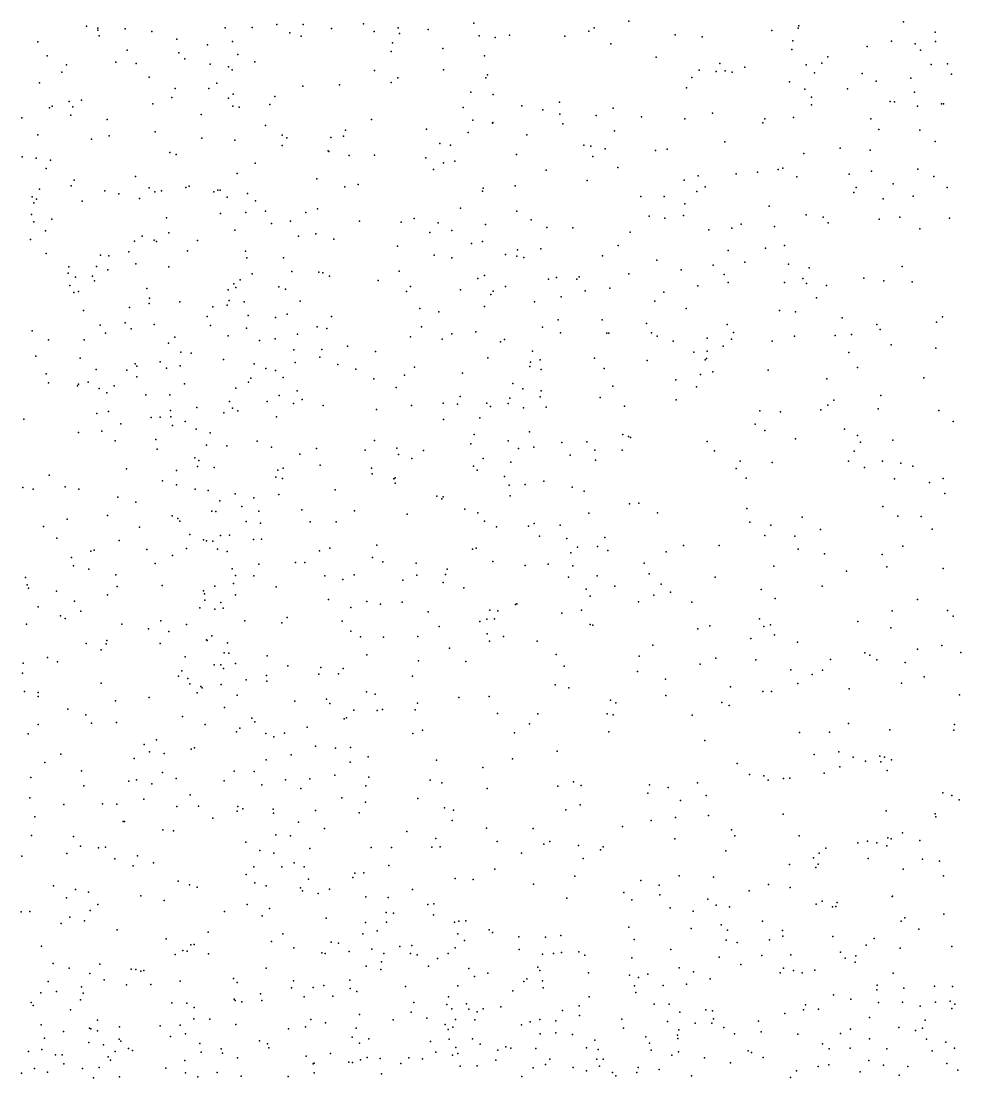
# Model space of a CAD drawing. Header units: metres. Extents: x -25 to 25, y -27.8 to 27.8.
# Drawn here: x 6.004 to 7.548, y 0.014 to 1.75 of the extents above; entities that cross this region are included whole.
import ezdxf

# ---------------------------------------------------------------- set-up
doc = ezdxf.new("R2010")
doc.units = ezdxf.units.M

msp = doc.modelspace()

# ---------------------------------------------------------------- linework, layer by layer
for p in [(6.1115, 1.7415, 22.2946), (6.1301, 1.7382, 19.9984), (6.1749, 1.7374, 21.8312), (6.3389, 1.739, -1.9969), (6.3834, 1.7398, 20.4149), (6.4243, 1.7446, 17.9632), (6.4672, 1.7445, 9.3203), (6.5137, 1.738, -1.8092), (6.5662, 1.7458, 21.6342), (6.6237, 1.739, -1.6443), (6.7477, 1.7469, -0.4911), (6.9455, 1.7389, 10.8502), (7.0023, 1.75, -4.6537), (7.2808, 1.7383, 16.4636), (7.2817, 1.7421, -10.3246), (7.4538, 1.7489, 10.1455), (6.1299, 1.7353, -9.0127), (6.1318, 1.7257, 20.9206), (6.2186, 1.7328, -10.7944), (6.2595, 1.7205, 17.9156), (6.4453, 1.731, 22.3875), (6.4642, 1.7251, -14.9514), (6.5841, 1.733, 8.3201), (6.6256, 1.7297, 8.4956), (6.6729, 1.7362, 11.2752), (6.7567, 1.7258, -1.178), (6.7831, 1.7229, 22.4425), (6.8063, 1.7268, 8.1581), (6.8974, 1.7252, 16.922), (6.9368, 1.7337, 18.0257), (7.0784, 1.7273, 14.5813), (7.123, 1.7244, 14.1334), (7.2374, 1.7344, 17.9914), (7.5059, 1.7317, 25.0004), (6.031, 1.7162, 19.9453), (6.1778, 1.7023, 15.4044), (6.3103, 1.7113, -15.117), (6.3514, 1.7167, 20.2303), (6.6143, 1.7142, 22.4137), (6.697, 1.7052, 18.0061), (6.9731, 1.7126, 8.1695), (7.2702, 1.7033, 21.8456), (7.272, 1.7176, 18.4535), (7.3944, 1.7081, -0.6604), (7.4342, 1.7172, -10.1367), (7.4729, 1.7129, -10.8318), (7.4819, 1.7022, 21.9752), (7.5067, 1.7165, -10.5552), (6.0464, 1.693, 17.879), (6.2632, 1.6979, 20.768), (6.2731, 1.6882, 20.1307), (6.3601, 1.6953, 9.4422), (6.612, 1.6999, -25.6115), (6.7653, 1.6932, 17.3534), (7.0477, 1.6906, 22.5611), (7.3296, 1.6915, 25.053), (6.0784, 1.6784, 21.0273), (6.1594, 1.6826, -8.1343), (6.1928, 1.6804, 20.8719), (6.3144, 1.6792, 20.6887), (6.3445, 1.6751, 22.3604), (6.3504, 1.6699, 17.9297), (6.3878, 1.6829, 20.3322), (6.5847, 1.6691, 11.5361), (6.698, 1.6698, 17.6406), (7.118, 1.6696, 16.5831), (7.1462, 1.6673, 13.8652), (7.1518, 1.6806, 8.328), (7.1608, 1.6684, -0.4918), (7.1932, 1.6745, 22.591), (7.2941, 1.6784, -9.9582), (7.3199, 1.6811, 14.4085), (7.4994, 1.6785, 22.637), (7.5262, 1.6799, 17.9842), (6.0709, 1.666, 20.0135), (6.2144, 1.658, -8.7438), (6.6228, 1.657, 8.6558), (6.7674, 1.6569, -0.7849), (6.7702, 1.6618, -1), (7.1059, 1.6575, 10.7212), (7.1726, 1.666, -5.1472), (7.2668, 1.6503, 17.946), (7.3076, 1.6651, 8.7017), (7.3859, 1.6639, 17.9609), (7.4088, 1.6516, 10.0326), (7.4659, 1.6565, 14.1972), (7.5328, 1.6628, 14.4574), (6.0342, 1.6486, -7.923), (6.257, 1.6393, -10.4947), (6.3121, 1.6395, -8.5446), (6.3253, 1.648, 25.2084), (6.4668, 1.6429, 17.9523), (6.5269, 1.6456, 9.178), (6.6119, 1.6493, 17.99), (6.7431, 1.6334, -1.3863), (7.0972, 1.6404, -25.4935), (7.2916, 1.6381, -25.3586), (7.3618, 1.639, 8.8446), (7.4719, 1.6331, 9.8155), (6.0829, 1.6178, -15.1203), (6.1032, 1.6204, 25.193), (6.2512, 1.6246, 20.8199), (6.3445, 1.6235, -4.388), (6.3524, 1.6301, -8.9942), (6.4209, 1.6261, 20.5144), (6.7797, 1.6295, 17.2107), (6.8884, 1.6167, 10.9684), (7.3029, 1.6248, 22.62), (7.4322, 1.618, 18.5408), (7.4393, 1.6176, 22.6256), (6.0503, 1.6074, 11.6033), (6.0547, 1.6105, -9.2233), (6.0886, 1.6093, 17.8408), (6.2203, 1.6142, 22.2725), (6.3517, 1.6104, 20.2433), (6.362, 1.6088, 15.2933), (6.4125, 1.613, -9.249), (6.73, 1.6083, 17.9826), (6.8265, 1.6107, 17.0073), (6.8614, 1.6044, 17.9814), (6.9767, 1.6069, -9.9604), (7.1401, 1.5986, 17.9279), (7.3025, 1.6126, 13.8942), (7.4768, 1.6101, 13.6734), (7.5166, 1.6139, -5.5904), (7.5196, 1.6141, 14.6885), (6.0051, 1.591, 22.1192), (6.0857, 1.5955, 22.1799), (6.1454, 1.5885, -4.2696), (6.2998, 1.5968, 17.8805), (6.5794, 1.5884, 8.9625), (6.7463, 1.587, 21.6634), (6.7783, 1.5823, -10.4207), (6.779, 1.5833, 25.1926), (6.889, 1.5972, -10.6352), (6.8938, 1.5811, 22.54), (6.9489, 1.5952, 18.2834), (7.0234, 1.5929, -4.9662), (7.0945, 1.5897, 22.5876), (7.2228, 1.5827, 17.9046), (7.2259, 1.5892, 16.4278), (7.2733, 1.5917, 14.7489), (7.4003, 1.5893, 24.96), (6.0314, 1.5634, 15.446), (6.2239, 1.5679, 20.1637), (6.4052, 1.5787, 22.3556), (6.5367, 1.5706, 22.4014), (6.6702, 1.5725, 17.7721), (6.7384, 1.5671, -4.6689), (6.8351, 1.5632, -10.1264), (6.9787, 1.57, 22.5638), (7.4135, 1.5719, 16.2571), (7.4805, 1.5711, 17.9178), (6.1192, 1.5561, 21.0472), (6.1487, 1.5617, 20.1188), (6.3009, 1.5575, 22.286), (6.3551, 1.5542, -2.0566), (6.4329, 1.5626, 17.9199), (6.433, 1.5457, 20.4823), (6.4406, 1.5581, -8.7078), (6.5129, 1.5588, 8.4007), (6.5334, 1.561, -1.8839), (6.6919, 1.5492, 15.0832), (6.7093, 1.5461, 8.1595), (6.9284, 1.5464, 16.7787), (7.1604, 1.5516, 21.83), (7.5058, 1.552, -0.6117), (6.2481, 1.5339, 21.8035), (6.2584, 1.5306, -9.3843), (6.5085, 1.5369, 15.1985), (6.5097, 1.5356, 21.7043), (6.5429, 1.5292, 25.1665), (6.5846, 1.5299, 8.8041), (6.8181, 1.531, -25.8045), (6.9401, 1.5444, 17.9368), (6.9637, 1.5404, 25.1172), (7.0461, 1.5374, -10.7712), (7.0657, 1.5394, 17.8873), (7.29, 1.5324, 10.3199), (7.3497, 1.5413, 17.8767), (7.3993, 1.538, 22.6215), (6.0055, 1.5272, -20.9922), (6.0285, 1.5247, 21.2487), (6.0518, 1.5216, -26.047), (6.3882, 1.5166, 20.384), (6.6689, 1.5253, 17.9585), (6.6981, 1.5174, 17.9336), (6.7167, 1.5201, 11.2269), (6.9436, 1.5274, 21.7347), (6.0447, 1.5081, 22.0868), (6.1917, 1.4947, 20.9914), (6.3591, 1.4996, 17.8515), (6.6814, 1.5062, -9.6281), (6.8668, 1.5052, -4.8376), (6.9844, 1.5093, 10.8261), (7.1167, 1.4957, 22.5978), (7.1791, 1.499, 18.4183), (7.2138, 1.5016, 25.0019), (7.248, 1.506, 9.0095), (7.2554, 1.5084, 17.8382), (7.2784, 1.4941, 10.171), (7.3644, 1.4983, -0.5003), (7.4016, 1.5035, 9.1725), (7.4776, 1.5069, 9.3258), (7.5036, 1.4945, 9.4865), (6.0859, 1.4793, 9.7671), (6.0909, 1.4885, 20.1327), (6.2142, 1.4761, 22.1883), (6.2747, 1.4764, 20.2496), (6.28, 1.4787, 20.8571), (6.4895, 1.491, -10.2171), (6.5357, 1.4776, -8.2525), (6.5578, 1.4818, 17.8887), (6.8156, 1.4793, 11.0333), (6.9338, 1.4883, 17.8703), (7.0932, 1.4887, 8.6483), (7.1278, 1.4775, 17.816), (7.376, 1.4769, 14.9766), (7.4369, 1.4827, 9.6528), (7.5259, 1.4769, 17.8693), (6.0219, 1.4614, -2.2215), (6.0341, 1.4737, 11.5146), (6.1415, 1.4713, 22.132), (6.1645, 1.4664, 20.1854), (6.1984, 1.4588, 15.3829), (6.2236, 1.4694, 17.7973), (6.2344, 1.4709, -7.7669), (6.3205, 1.4693, 22.2785), (6.327, 1.4725, -9.6738), (6.3307, 1.4723, 20.7855), (6.3424, 1.461, 25.1327), (6.3758, 1.4665, -7.9231), (6.7618, 1.4707, -1.4471), (6.7631, 1.4758, 22.5253), (7.0224, 1.4616, 22.5911), (7.0604, 1.462, -0.2382), (7.1144, 1.4698, 14.9656), (7.3723, 1.4682, 18.463), (7.47, 1.4623, -11.1527), (6.0246, 1.4512, 22.0296), (6.0292, 1.4572, 21.9914), (6.1041, 1.4541, 17.7772), (6.3889, 1.4547, 20.7097), (6.4906, 1.4418, 22.39), (6.7258, 1.4428, 17.851), (7.0943, 1.45, 10.6854), (7.2329, 1.4461, -0.3617), (7.4206, 1.4582, 17.8297), (6.0209, 1.4325, 9.9692), (6.0545, 1.4245, 21.3415), (6.2426, 1.427, 20.9528), (6.3313, 1.4338, 20.3506), (6.3732, 1.4357, 15.2775), (6.4056, 1.4377, -4.4915), (6.4716, 1.4353, -26.2031), (6.65, 1.4257, 17.6893), (6.8185, 1.4377, 17.8191), (7.0359, 1.4296, 8.4065), (7.0618, 1.426, 16.5358), (7.0921, 1.4308, 8.9272), (7.294, 1.4316, 22.6168), (7.322, 1.4277, -25.4208), (7.4142, 1.4246, 16.1835), (7.4479, 1.4278, 22.6062), (7.5293, 1.426, -0.5138), (6.0245, 1.4203, 21.4578), (6.3552, 1.4067, 17.7914), (6.415, 1.4173, 22.3545), (6.4465, 1.4215, 20.5061), (6.5597, 1.4213, 22.4369), (6.6282, 1.4194, -9.168), (6.6893, 1.4187, 21.7239), (6.7672, 1.4159, -0.5446), (6.8421, 1.4233, 22.5707), (6.8677, 1.4108, 18.2416), (6.9103, 1.4101, -9.5093), (7.1339, 1.4071, 22.6101), (7.1719, 1.4099, 16.4081), (7.1871, 1.4164, 17.7482), (7.2421, 1.4124, 9.1685), (7.3302, 1.4186, 9.7765), (7.4808, 1.4089, -9.6165), (6.0192, 1.3912, 21.5942), (6.044, 1.4057, 21.8969), (6.2027, 1.3968, 22.1283), (6.2223, 1.3902, 21.0327), (6.2466, 1.402, 9.5231), (6.2934, 1.3893, 20.8952), (6.4594, 1.3966, 17.8091), (6.4882, 1.4006, 9.1035), (6.5175, 1.3917, 8.5974), (6.6756, 1.4026, -8.7981), (6.7114, 1.4058, 22.5308), (7.0047, 1.4031, 17.7285), (6.19, 1.3887, -4.3773), (6.2262, 1.3881, 17.7676), (6.2773, 1.3727, 22.2327), (6.3727, 1.3719, 20.7942), (6.6223, 1.3805, 15.1839), (6.744, 1.3848, 17.2405), (6.7621, 1.388, -26.186), (6.8196, 1.3743, -1.1946), (6.8577, 1.376, 21.7713), (6.9849, 1.3811, 8.5868), (7.1658, 1.3729, -10.976), (7.2272, 1.3772, 10.067), (7.2583, 1.3816, 9.9082), (6.045, 1.3681, 21.7871), (6.1341, 1.3654, -26.276), (6.1477, 1.3643, -20.9224), (6.181, 1.3711, -7.4727), (6.3745, 1.3613, 20.4141), (6.4351, 1.3612, 20.6753), (6.6828, 1.3654, 17.4809), (6.7117, 1.3609, 17.7525), (6.7999, 1.3665, 17.0331), (6.8187, 1.3638, -0.7985), (6.8301, 1.3614, -1.008), (6.9591, 1.3641, 10.7519), (7.0483, 1.3571, 17.6326), (6.0821, 1.3464, 25.1332), (6.1278, 1.3466, 21.9551), (6.1462, 1.3414, 22.0032), (6.1922, 1.3511, 21.1239), (6.2467, 1.3462, 20.2908), (6.4485, 1.3387, 20.5761), (6.493, 1.3373, 22.4223), (6.625, 1.3389, 22.5157), (7.0886, 1.3415, -0.1238), (7.141, 1.3488, 15.0977), (7.1933, 1.354, 10.3382), (7.265, 1.3505, -5.3139), (7.2991, 1.3449, 17.6673), (7.4519, 1.3466, 17.7493), (6.0812, 1.3357, -9.1286), (6.0929, 1.3291, 21.4386), (6.121, 1.3311, 21.3221), (6.1244, 1.3234, 11.6608), (6.3637, 1.3251, 11.5885), (6.3834, 1.3347, -7.555), (6.4999, 1.3366, 17.7581), (6.5104, 1.3308, 21.7696), (6.5905, 1.324, -10.7789), (6.7546, 1.3271, -8.292), (6.7654, 1.3322, 17.657), (6.8705, 1.3262, 17.5794), (6.8834, 1.329, -0.1499), (6.9168, 1.3262, 22.6083), (6.9211, 1.33, 15.1441), (7.0027, 1.3346, 22.6155), (7.1592, 1.3335, 17.6021), (7.1656, 1.3206, 22.6198), (7.2584, 1.3206, 22.6176), (7.2887, 1.327, 24.9369), (7.3885, 1.3275, 17.6923), (7.4216, 1.3232, 22.6018), (7.468, 1.3216, -0.3406), (6.0838, 1.3158, 21.6706), (6.0905, 1.3039, 21.5743), (6.098, 1.3059, 20.2293), (6.2106, 1.3107, 22.0783), (6.3441, 1.3086, 25.1044), (6.3533, 1.3183, 17.7344), (6.3569, 1.3121, -10.2698), (6.4273, 1.3135, 20.7518), (6.4382, 1.3095, 20.4973), (6.6373, 1.306, 17.6341), (6.6435, 1.314, -1.7975), (6.7259, 1.3086, 8.1637), (6.7797, 1.3064, 22.5792), (6.7996, 1.3137, 18.1268), (6.9309, 1.3068, -8.6521), (6.9714, 1.3111, 16.6523), (7.0598, 1.3047, 21.9098), (7.116, 1.315, 25.0239), (7.2944, 1.319, 18.4276), (7.3273, 1.3154, 9.5276), (6.2142, 1.286, -10.5923), (6.2146, 1.2947, 17.7163), (6.2647, 1.289, 21.0333), (6.3455, 1.2907, 21.8349), (6.3701, 1.2886, -10.8348), (6.4622, 1.29, 15.3533), (6.7757, 1.3009, 17.5293), (6.8475, 1.2888, -9.1542), (6.8913, 1.2971, 8.735), (7.0454, 1.2898, 17.4709), (7.311, 1.2953, 17.5539), (6.1065, 1.2743, -7.2309), (6.1817, 1.2795, 15.4468), (6.319, 1.2807, 20.3957), (6.3426, 1.2833, 20.8877), (6.4408, 1.2683, 11.4141), (6.6588, 1.278, 17.5139), (6.6905, 1.2723, 10.915), (6.7652, 1.281, -1.5075), (7.0966, 1.2778, -8.5004), (7.2502, 1.2744, 9.7072), (7.2767, 1.2723, -0.1331), (6.1749, 1.2545, 21.317), (6.2223, 1.2516, 21.173), (6.3094, 1.2648, 9.3174), (6.377, 1.2661, 17.6453), (6.4219, 1.2632, 22.3727), (6.5139, 1.2649, 17.62), (6.8863, 1.2592, 17.4247), (6.9585, 1.259, 9.0889), (7.0313, 1.2533, 22.6255), (7.164, 1.2513, 17.4266), (7.3533, 1.2623, 16.1876), (7.4103, 1.2515, -8.3091), (7.5081, 1.2552, 17.6407), (7.5181, 1.2642, 22.5872), (6.022, 1.2409, 20.2121), (6.1339, 1.2502, 9.6858), (6.1424, 1.2373, 21.5313), (6.1848, 1.2445, 21.9566), (6.3152, 1.25, 20.9616), (6.3741, 1.2454, 9.1588), (6.4582, 1.2358, 20.6279), (6.4905, 1.2475, -1.9724), (6.5061, 1.2451, -26.4728), (6.6619, 1.2476, 25.1026), (6.7117, 1.2364, 17.429), (6.7511, 1.2394, 17.3027), (6.8607, 1.2473, 8.4776), (6.8903, 1.2378, 16.7661), (6.9665, 1.2374, -8.9887), (6.9697, 1.2374, -26.2835), (7.0397, 1.238, 10.4755), (7.1743, 1.2386, 9.9622), (7.3418, 1.2336, 21.969), (7.3687, 1.235, -5.4909), (7.4156, 1.2433, 17.5391), (6.049, 1.2261, 9.9816), (6.1073, 1.2262, 17.6603), (6.2462, 1.2211, 9.4547), (6.2562, 1.2307, 20.3601), (6.3441, 1.2328, -4.4732), (6.3955, 1.2252, 20.477), (6.4212, 1.2278, 8.5344), (6.5399, 1.2158, -7.2826), (6.6437, 1.2315, 22.5465), (6.6955, 1.2276, 17.5576), (6.7916, 1.2233, 17.1137), (6.7984, 1.2271, -0.5902), (7.0492, 1.2322, 17.3744), (7.0754, 1.2243, 16.4843), (7.1314, 1.229, -9.2746), (7.1573, 1.2158, -5.1729), (7.1713, 1.2276, -8.7845), (7.2383, 1.2239, 22.6223), (7.275, 1.2326, 15.2119), (7.4338, 1.218, 18.4278), (6.0279, 1.1996, 11.3695), (6.2665, 1.2059, -9.3514), (6.2831, 1.2046, 22.1904), (6.4517, 1.2097, 8.7344), (6.4982, 1.2104, 17.4909), (6.586, 1.2074, 8.1482), (6.8441, 1.2078, 17.3407), (7.1094, 1.2061, 0.0054), (7.1312, 1.2076, -8.2404), (7.3639, 1.2055, 17.4506), (7.5073, 1.2126, -9.2517), (6.1006, 1.1961, 22.0551), (6.1911, 1.187, 21.4291), (6.1942, 1.1828, 21.8696), (6.2325, 1.1904, 11.5297), (6.2651, 1.1834, 21.1358), (6.3366, 1.194, 17.5513), (6.3866, 1.1867, -7.0876), (6.4543, 1.1892, 22.4108), (6.4946, 1.198, 25.0935), (6.5243, 1.1856, 21.8405), (6.6502, 1.1813, -7.4801), (6.7709, 1.1969, -8.0777), (6.8396, 1.1826, -0.907), (6.8408, 1.1898, 22.6151), (6.8569, 1.1936, 10.609), (6.9459, 1.1964, 22.6247), (7.0327, 1.1922, 25.08), (7.1282, 1.1932, 9.4163), (7.1303, 1.1955, 22.6302), (7.3785, 1.1811, -25.536), (6.0452, 1.1707, 15.5394), (6.1271, 1.1777, -2.1621), (6.1775, 1.1763, 21.6743), (6.1941, 1.1657, 21.5134), (6.2427, 1.1799, 21.2173), (6.3812, 1.1634, 22.3304), (6.4062, 1.1794, 17.4957), (6.422, 1.176, 15.4622), (6.4347, 1.1646, 20.5455), (6.5538, 1.1783, 22.4888), (6.6338, 1.1684, 17.364), (6.7294, 1.1717, 17.8966), (6.8585, 1.1775, 21.8964), (6.9622, 1.179, 15.3084), (7.1202, 1.1691, 17.2937), (7.1403, 1.174, 9.805), (7.2317, 1.1763, -9.0636), (7.4874, 1.164, 22.5884), (6.0488, 1.1556, 17.6004), (6.0962, 1.1509, -20.2945), (6.0983, 1.1532, 9.8227), (6.1137, 1.1566, 20.2876), (6.1319, 1.1463, 2.5176), (6.1569, 1.1508, -20.5083), (6.2724, 1.1539, 21.9632), (6.3568, 1.1469, 20.9746), (6.3772, 1.1568, -9.8), (6.5834, 1.1621, -4.6497), (6.6201, 1.1481, -1.8157), (6.8121, 1.1544, 15.425), (6.9763, 1.1502, 9.3284), (7.0797, 1.1607, 10.1714), (7.1138, 1.1491, -11.1301), (7.3279, 1.1625, 0.0124), (6.1449, 1.1394, -26.486), (6.2085, 1.1362, 20.3642), (6.2482, 1.1359, 22.0747), (6.4277, 1.1349, 11.2372), (6.4572, 1.1424, 20.6873), (6.7256, 1.133, -1.6041), (6.8068, 1.1307, 25.1183), (6.8285, 1.1458, -1.1238), (6.8568, 1.1327, -0.047), (6.8585, 1.1423, -26.5109), (6.9556, 1.1315, -10.9567), (7.4167, 1.1351, 17.3895), (6.2928, 1.1154, 22.2016), (6.3464, 1.1249, 8.3586), (6.3513, 1.1141, 20.4739), (6.4083, 1.1249, -2.0184), (6.4512, 1.1215, 20.7686), (6.4656, 1.1282, 15.6462), (6.5004, 1.1186, 22.4569), (6.5879, 1.112, -10.7778), (6.6451, 1.1184, 17.2914), (6.6972, 1.122, 10.6671), (6.7211, 1.1207, 8.5485), (6.7689, 1.1223, -0.4448), (6.7751, 1.1169, 9.0007), (6.8044, 1.1215, -1.2787), (6.8294, 1.1147, 18.045), (6.8666, 1.1158, 16.8613), (6.9953, 1.1175, 9.5822), (7.0801, 1.1275, 22.6399), (7.3296, 1.1188, -8.0719), (7.3392, 1.1272, -11.4088), (7.4125, 1.1129, 22.6047), (6.0083, 1.0958, 17.5512), (6.1284, 1.1053, 25.0896), (6.1474, 1.1086, 17.5316), (6.2177, 1.0987, 21.6883), (6.2324, 1.0992, 21.4339), (6.2491, 1.1101, 15.6921), (6.25, 1.0997, 17.4868), (6.3367, 1.1062, 22.2738), (6.3598, 1.1096, 17.4321), (6.4234, 1.0996, 17.376), (6.6981, 1.0956, 22.5804), (6.7577, 1.098, 17.241), (7.218, 1.1099, 22.6321), (7.2517, 1.1081, 17.2742), (7.3181, 1.1112, 22.6227), (7.512, 1.1102, 17.4268), (6.1674, 1.0883, -21.0447), (6.2526, 1.0857, 21.3348), (6.2736, 1.0922, 9.1374), (6.2917, 1.0794, -20.6602), (7.21, 1.0876, -26.2698), (7.2263, 1.0773, 25.0411), (7.3571, 1.0797, 17.2974), (7.5354, 1.0919, 0.0873), (6.0982, 1.0741, 15.7046), (6.1362, 1.0763, -6.8694), (6.1584, 1.0602, 9.5205), (6.2254, 1.0628, 20.4045), (6.3147, 1.0734, 8.9388), (6.3917, 1.0598, 20.8872), (6.5843, 1.061, -10.4103), (6.7486, 1.0706, -7.2151), (6.804, 1.0605, 17.2582), (6.8395, 1.0754, 15.5642), (6.9927, 1.0705, 0.0574), (7.0017, 1.0675, 18.188), (7.0055, 1.0656, 9.9962), (7.2764, 1.0635, 18.3102), (7.3785, 1.069, 16.0794), (7.4365, 1.0615, 17.3286), (6.2273, 1.0469, 21.7959), (6.3083, 1.0535, 21.1331), (6.3419, 1.0524, 17.367), (6.4155, 1.0502, 22.3589), (6.4893, 1.0479, 17.28), (6.5694, 1.0449, 17.2511), (6.621, 1.0484, 8.1692), (6.6652, 1.0445, -26.669), (6.7428, 1.0554, -4.7648), (6.8211, 1.0479, -0.8099), (6.8463, 1.0499, 9.6223), (6.8922, 1.0574, -7.7197), (6.9335, 1.0585, 17.1922), (6.9464, 1.0451, -7.4278), (6.9917, 1.0448, 22.6393), (7.1312, 1.0592, 17.2028), (7.1431, 1.0438, -7.9022), (7.3726, 1.0434, 21.9695), (7.3834, 1.0583, -25.7785), (6.2895, 1.0325, 21.2475), (6.2956, 1.0283, 11.3894), (6.4616, 1.0386, 10.9246), (6.6239, 1.038, 21.9415), (6.646, 1.0311, 17.2167), (6.7629, 1.0311, 17.1824), (6.8084, 1.0252, 9.4228), (6.9061, 1.037, 21.9917), (6.9479, 1.0287, 25.134), (7.1857, 1.0272, 22.0189), (7.2381, 1.0247, 17.2074), (7.3634, 1.0268, 15.3683), (7.4193, 1.0267, -5.7617), (6.1768, 1.0143, -20.1254), (6.2592, 1.0118, 8.7984), (6.2938, 1.018, 15.9082), (6.3209, 1.0163, 22.2284), (6.4257, 1.0123, 25.1024), (6.4342, 1.0155, 20.6843), (6.495, 1.0203, -6.8728), (6.5794, 1.0153, 25.1214), (6.7474, 1.0188, -1.4686), (6.753, 1.0121, 9.1745), (7.1788, 1.0149, -7.4223), (7.3896, 1.0164, -7.3355), (7.4496, 1.0239, 18.3191), (7.4693, 1.0188, 22.615), (6.0497, 1.0037, -2.111), (6.2359, 0.9944, 17.3814), (6.4226, 1.0009, 21.9914), (6.4335, 0.9985, 8.2644), (6.5806, 1.0059, 10.6644), (6.6164, 0.998, 22.5306), (6.6184, 0.991, -10.1263), (6.6187, 0.9997, 8.3537), (6.798, 1.0017, 22.6081), (6.863, 0.9942, 17.9303), (7.1955, 0.9992, -11.3141), (7.4389, 0.9981, -7.1302), (7.4968, 0.9919, 24.8054), (7.5189, 0.9987, 17.3292), (6.0065, 0.9837, 15.7953), (6.0238, 0.9809, 17.4525), (6.0761, 0.9848, 20.3052), (6.0985, 0.9811, 9.7357), (6.259, 0.9883, 22.0318), (6.2896, 0.981, 21.3317), (6.3111, 0.979, -20.2914), (6.3556, 0.9734, 17.2774), (6.52, 0.98, 17.2106), (6.8056, 0.9875, -0.1121), (6.8322, 0.9886, 17.1465), (6.9096, 0.9844, 22.6316), (6.929, 0.9774, 15.6467), (7.5221, 0.9738, -20.9242), (6.1626, 0.9676, 20.3839), (6.1924, 0.9596, 22.1426), (6.3306, 0.9617, -6.6722), (6.3861, 0.9667, 20.6116), (6.4274, 0.9722, -20.927), (6.6871, 0.9694, -10.5828), (6.6954, 0.9648, 22.5676), (6.6972, 0.9685, 17.1481), (6.8077, 0.97, -0.6774), (7.0036, 0.9569, 17.1264), (7.019, 0.9578, 22.6439), (6.146, 0.9377, 9.3636), (6.3173, 0.9449, 21.2571), (6.3239, 0.944, 20.519), (6.3664, 0.9525, 22.2743), (6.3945, 0.945, 20.9422), (6.4651, 0.9472, -1.8981), (6.5519, 0.9454, -4.638), (6.6382, 0.94, -1.6891), (6.7331, 0.9481, 15.8503), (6.7541, 0.9418, 9.8907), (6.9369, 0.9417, -4.7997), (7.0496, 0.942, -11.0074), (7.1963, 0.9494, 16.2863), (7.4202, 0.9526, 22.6348), (6.0794, 0.9319, 17.3867), (6.2521, 0.9371, 21.7767), (6.2615, 0.9326, 21.9605), (6.2647, 0.9285, 21.6285), (6.3735, 0.9278, 21.0255), (6.3972, 0.9249, 17.2098), (6.4788, 0.9272, 8.5055), (6.5215, 0.9271, 22.4481), (6.7652, 0.9286, -0.2811), (6.8472, 0.9245, 17.1387), (6.8894, 0.9217, 17.0999), (7.2016, 0.9269, -26.6245), (7.2361, 0.9219, -7.0804), (7.2872, 0.9352, 25.018), (7.4448, 0.9368, -5.5153), (7.4832, 0.9361, 17.2513), (6.0406, 0.9197, -26.5413), (6.1983, 0.9187, 25.0844), (6.2813, 0.9065, 21.5329), (6.3314, 0.9047, 11.207), (6.3462, 0.9054, 21.1706), (6.7848, 0.9193, -26.8868), (6.8376, 0.9199, 17.5164), (6.8558, 0.9038, 10.0658), (7.2258, 0.905, 18.1658), (7.2751, 0.9037, -20.9639), (7.3174, 0.9148, -4.785), (7.5011, 0.9153, 22.6322), (6.0627, 0.9006, -6.6555), (6.1648, 0.8964, 17.3209), (6.3036, 0.8979, 21.4032), (6.3084, 0.8961, 17.2409), (6.3188, 0.8955, 22.1494), (6.3859, 0.898, 10.9409), (6.3988, 0.8988, 20.8639), (6.5882, 0.8888, -6.7055), (6.9008, 0.8998, 10.2486), (6.9511, 0.8865, -10.7405), (6.9632, 0.9015, 16.7327), (7.0923, 0.8881, 25.1193), (7.151, 0.8884, 0.167), (7.4528, 0.8874, 18.2129), (6.0867, 0.8687, -2.0132), (6.1186, 0.8791, -20.9599), (6.1238, 0.8808, 8.935), (6.2105, 0.882, 8.5476), (6.2525, 0.8721, 2.5955), (6.2757, 0.8836, -26.6898), (6.3266, 0.8822, 8.4208), (6.3423, 0.8785, -4.535), (6.4939, 0.8797, -20.4019), (6.5111, 0.8842, -3.8364), (6.581, 0.8685, -9.781), (6.7454, 0.8824, 22.5777), (6.7514, 0.884, 10.4235), (6.9073, 0.8761, 17.7775), (6.9182, 0.8855, 22.6319), (6.9682, 0.8802, 17.0878), (7.0637, 0.8782, 17.0898), (7.2806, 0.8824, 17.1289), (7.3243, 0.8745, 0.2356), (7.4191, 0.8735, 15.9845), (6.0899, 0.855, 20.3477), (6.2243, 0.8586, 20.472), (6.3945, 0.8577, 22.2696), (6.4549, 0.8602, 22.0742), (6.4699, 0.8607, -26.8548), (6.5983, 0.8618, 9.6752), (6.6532, 0.8593, 17.0981), (6.7788, 0.862, -10.335), (6.8321, 0.8553, 17.0773), (6.8698, 0.8577, 15.8231), (6.9103, 0.8549, 0.0234), (7.0276, 0.8594, 17.9656), (7.2406, 0.8542, 22.6542), (7.4267, 0.8535, 17.1886), (6.0108, 0.8357, 9.866), (6.1153, 0.8493, 11.5833), (6.1595, 0.84, 2.2512), (6.3507, 0.8501, 20.647), (6.3559, 0.8391, 20.9863), (6.3861, 0.8387, 16.0888), (6.5028, 0.8388, 17.1285), (6.5509, 0.8401, 8.8689), (6.6543, 0.8396, 9.2878), (6.7013, 0.8406, 22.0705), (6.7037, 0.8494, -20.7548), (6.9031, 0.8365, -3.9888), (6.9504, 0.8385, -6.8719), (7.0362, 0.8418, 16.5801), (7.1442, 0.8362, 17.0952), (7.3602, 0.846, 22.6599), (7.5191, 0.8507, 17.2397), (6.0135, 0.8238, 15.9475), (6.0161, 0.818, 17.3479), (6.1619, 0.8209, 20.4208), (6.2357, 0.8228, 17.2378), (6.3224, 0.8217, 21.3641), (6.3526, 0.8259, -1.8935), (6.4228, 0.8205, 10.7724), (6.5325, 0.8326, 22.4142), (6.631, 0.8313, -4.0987), (6.6974, 0.8275, 15.9856), (6.7311, 0.8187, 17.0757), (6.9326, 0.8165, -3.7161), (6.9795, 0.8217, 22.1203), (7.0555, 0.8248, -4.5797), (7.3203, 0.8215, -4.5104), (6.0622, 0.8136, 9.6496), (6.1459, 0.8075, 22.2559), (6.3033, 0.8141, 21.5475), (6.3054, 0.8092, 17.1877), (6.3561, 0.8074, 20.7314), (6.5092, 0.7995, 25.1319), (6.9388, 0.8051, 17.059), (7.0434, 0.807, -4.2276), (7.071, 0.8117, 15.6855), (7.2198, 0.8158, 15.5458), (7.2428, 0.8012, -6.7848), (7.477, 0.7998, -6.5607), (6.0319, 0.7877, 2.122), (6.0916, 0.797, 9.314), (6.2973, 0.7858, 20.5957), (6.3056, 0.7984, 22.0173), (6.3221, 0.7838, 21.0521), (6.3321, 0.7949, 21.1847), (6.336, 0.7855, 20.8765), (6.5459, 0.7867, -1.6422), (6.5717, 0.7965, 10.5671), (6.5946, 0.7919, 22.4579), (6.6298, 0.7954, -1.4965), (6.774, 0.7822, -4.6383), (6.8165, 0.7915, 25.1906), (6.8186, 0.7927, 22.5954), (6.9248, 0.782, -20.6872), (7.0186, 0.7959, -27.0549), (7.1063, 0.7953, 22.6542), (7.526, 0.7818, -20.8163), (6.0684, 0.773, 9.1446), (6.0764, 0.7686, 17.2981), (6.1019, 0.7807, 2.6275), (6.2333, 0.7647, -3.8901), (6.3715, 0.7646, 22.1524), (6.441, 0.7698, 17.1199), (6.6729, 0.7794, 22.5109), (6.7693, 0.7672, -0.397), (6.7819, 0.7679, -4.3767), (6.787, 0.781, -27.1419), (6.8922, 0.7772, 17.176), (7.2173, 0.7681, -10.9501), (7.4352, 0.7808, 0.3029), (7.5356, 0.7721, -5.6782), (6.0125, 0.7591, 25.1194), (6.1693, 0.759, -1.907), (6.213, 0.7514, 16.1193), (6.2465, 0.7472, -3.5889), (6.2756, 0.7585, 2.3297), (6.4321, 0.7611, -1.7551), (6.5312, 0.764, 17.0937), (6.5457, 0.7478, 22.3825), (6.6907, 0.7551, -1.2578), (6.7578, 0.7634, -9.9346), (6.9389, 0.7584, 16.9162), (6.9431, 0.7572, 17.527), (7.1157, 0.7515, 17.0638), (7.1354, 0.7562, -6.6057), (7.2246, 0.7554, 22.6772), (7.2353, 0.7579, 17.0958), (7.3787, 0.7633, -26.6758), (7.4333, 0.7533, 15.4676), (6.1446, 0.7324, 20.429), (6.3083, 0.7336, 20.807), (6.3093, 0.7322, 21.7801), (6.3174, 0.7401, 21.6581), (6.5616, 0.7381, 8.9841), (6.5991, 0.7378, 9.9203), (6.6559, 0.7387, 17.0504), (6.7699, 0.7434, -0.6009), (6.7737, 0.7314, 17.0331), (6.7963, 0.7387, 10.3277), (6.8517, 0.731, -0.0804), (7.203, 0.7355, -21.2173), (7.2419, 0.7416, -4.1139), (7.2795, 0.7295, 25.0216), (6.1105, 0.7272, 8.6175), (6.1355, 0.717, 17.2305), (6.1436, 0.7268, 11.7387), (6.2323, 0.7276, 11.4474), (6.3377, 0.7121, 21.4936), (6.343, 0.7284, 11.0095), (6.7078, 0.7195, -1.1081), (7.0422, 0.7246, 17.7386), (7.4771, 0.7183, -11.4253), (7.5171, 0.7238, 22.7267), (7.5482, 0.7125, -26.2106), (6.0069, 0.6951, 22.4302), (6.0469, 0.7041, -6.5114), (6.0638, 0.697, 16.06), (6.2736, 0.7056, 2.6502), (6.3451, 0.7113, 21.391), (6.4082, 0.707, -9.3654), (6.572, 0.7085, -4.4626), (6.657, 0.699, -3.2818), (6.7345, 0.6979, 22.5197), (6.883, 0.7092, 22.6076), (7.0196, 0.7066, 25.1497), (7.1455, 0.7032, 17.8847), (7.2114, 0.7007, -3.8188), (7.3341, 0.701, -11.1132), (7.3902, 0.7119, 22.0491), (7.3986, 0.7084, -21.369), (7.4099, 0.7007, 16.0072), (7.4565, 0.6963, 18.0587), (6.0062, 0.6787, 9.4539), (6.2677, 0.6822, -4.2295), (6.3211, 0.6921, 21.1303), (6.3319, 0.6924, 21.2205), (6.3363, 0.6863, 21.5775), (6.3562, 0.6943, 22.0546), (6.4422, 0.6908, 8.7227), (6.4966, 0.6881, 22.2965), (6.5253, 0.6773, -1.484), (6.5328, 0.6863, 9.4782), (6.8963, 0.6903, 17.0135), (7.0168, 0.6816, 17.0248), (7.1196, 0.6935, -6.329), (7.2688, 0.6839, -20.7535), (7.3207, 0.6836, 17.1084), (6.1354, 0.6622, 12.211), (6.2623, 0.6738, 8.512), (6.2777, 0.6697, 20.7563), (6.2808, 0.6608, 20.8556), (6.3326, 0.6601, 21.3159), (6.3735, 0.6674, -27.0331), (6.4072, 0.6748, 22.14), (6.4076, 0.6652, -1.6357), (6.4933, 0.6768, -20.1002), (6.6471, 0.6736, 22.4543), (7.063, 0.6689, -3.516), (7.2803, 0.6615, 22.7316), (7.3037, 0.6766, 16.1582), (7.4507, 0.6619, 22.7546), (7.488, 0.6727, 24.7654), (6.0096, 0.6484, 2.6795), (6.0317, 0.647, 11.8218), (6.2931, 0.6461, 21.0486), (6.299, 0.6566, 17.1343), (6.3011, 0.6543, -19.9879), (6.3588, 0.6426, 21.9853), (6.5713, 0.6478, -27.3022), (6.5857, 0.6441, 9.1981), (6.8816, 0.6594, -6.3306), (6.9041, 0.6545, -27.3522), (7.1697, 0.6562, 22.6895), (7.223, 0.6486, 16.332), (7.2371, 0.6483, 22.1511), (7.3644, 0.6527, -26.9502), (7.5457, 0.643, 22.0431), (6.0318, 0.6402, 20.3274), (6.1587, 0.6333, -26.766), (6.2142, 0.6384, 20.5789), (6.4537, 0.6326, 22.2117), (6.5057, 0.6357, 9.7475), (6.5111, 0.6289, 22.1836), (6.655, 0.6295, -6.3618), (6.723, 0.6388, -9.7274), (6.7732, 0.6405, -0.2835), (6.9723, 0.6345, 17.0087), (6.9809, 0.63, 22.6237), (7.0631, 0.642, 22.6598), (7.1553, 0.6306, -27.2395), (7.1674, 0.6252, 0.3086), (6.0808, 0.6196, -8.9727), (6.1102, 0.6101, 20.4126), (6.338, 0.6221, 21.5051), (6.5505, 0.6179, -20.918), (6.5887, 0.6174, 22.3689), (6.5975, 0.619, -1.2383), (6.6514, 0.6184, 10.0316), (6.7869, 0.6121, 22.5411), (6.8527, 0.6115, 15.968), (6.9668, 0.6115, -10.3768), (6.977, 0.6101, 17.3145), (7.1066, 0.6094, -10.5726), (6.0318, 0.5941, 17.2573), (6.1192, 0.5967, 12.5707), (6.1608, 0.5974, 20.4944), (6.269, 0.6073, 11.5791), (6.3064, 0.5945, 22.2668), (6.3829, 0.6049, 17.0999), (6.3877, 0.5986, 2.6906), (6.5349, 0.6033, 22.3036), (6.5387, 0.605, 17.0538), (6.8392, 0.5951, 25.1671), (7.3638, 0.5959, 17.137), (7.5378, 0.5945, -21.5327), (6.0155, 0.5788, 8.6946), (6.3576, 0.5824, 21.6909), (6.3632, 0.5882, 21.5869), (6.4062, 0.5797, 10.7981), (6.4189, 0.5742, -1.4236), (6.4364, 0.5802, 22.1135), (6.4738, 0.5899, -3.1971), (6.6474, 0.5793, 17.0233), (6.6635, 0.5851, 22.4364), (6.8148, 0.5806, -0.1437), (6.9695, 0.5824, 17.025), (7.2831, 0.5809, 22.7619), (7.3325, 0.5816, -10.8401), (7.4314, 0.5854, -3.9027), (7.5369, 0.5852, 17.2276), (6.2059, 0.5614, 2.1508), (6.2265, 0.5691, 11.9141), (6.2886, 0.556, 21.2126), (6.4875, 0.5587, 9.5519), (6.545, 0.5563, 9.346), (7.1276, 0.5677, 25.0854), (6.0693, 0.5455, 2.0101), (6.2148, 0.5491, -1.5569), (6.2389, 0.5465, 20.9035), (6.283, 0.5538, 17.1236), (6.4476, 0.5446, 2.4056), (6.5205, 0.5552, 16.1739), (6.5744, 0.5411, -9.3845), (6.885, 0.5504, 0.0012), (7.3073, 0.545, 16.241), (7.3476, 0.5496, 24.9231), (7.371, 0.5408, 17.9247), (7.4148, 0.542, 22.8011), (7.4227, 0.5407, 16.067), (6.0428, 0.5316, 22.4757), (6.1896, 0.5382, 8.5583), (6.4066, 0.536, 21.9581), (6.5444, 0.5323, 2.6895), (6.6865, 0.5355, 10.4576), (6.7625, 0.5236, 22.5026), (6.8111, 0.5376, 17.0121), (7.1803, 0.5299, -6.1243), (7.3494, 0.5248, 22.1841), (7.3916, 0.5339, 15.5045), (7.4165, 0.533, -6.3322), (7.4344, 0.5363, 0.4864), (6.0198, 0.5074, 17.2459), (6.1029, 0.5179, 17.2023), (6.2362, 0.5152, 20.9947), (6.2588, 0.5053, 21.1208), (6.354, 0.5175, 11.0244), (6.3866, 0.5168, 21.7509), (6.478, 0.5051, -1.2432), (6.5196, 0.5111, 25.1126), (6.5753, 0.5078, 9.1153), (7.2007, 0.5119, 17.7761), (7.2242, 0.5099, 22.7566), (7.2568, 0.5053, 17.0972), (7.2669, 0.5059, -3.5357), (7.3236, 0.5143, 22.7942), (7.4269, 0.5184, 17.173), (6.1069, 0.4936, 20.4865), (6.1808, 0.5012, 16.1512), (6.1932, 0.5035, 17.151), (6.2188, 0.4968, 25.0747), (6.3377, 0.5018, 21.3694), (6.3992, 0.495, 17.0857), (6.4381, 0.5033, 22.2767), (6.4635, 0.4889, -9.1765), (6.5703, 0.4933, -1.1159), (6.6759, 0.503, 25.131), (6.695, 0.4985, -20.1733), (6.7697, 0.4891, 10.2035), (6.8857, 0.4927, 22.2582), (6.9116, 0.4998, -20.3887), (6.9241, 0.494, 17.0167), (7.0365, 0.4953, 16.9655), (7.0674, 0.4909, 17.038), (7.1156, 0.4986, 22.704), (7.2315, 0.5029, 16.4603), (6.0179, 0.4737, 12.5464), (6.2057, 0.4716, 12.7475), (6.2816, 0.4788, -27.155), (6.5307, 0.4735, 17.0475), (6.6555, 0.4724, 22.2674), (7.0335, 0.4812, 22.6617), (7.0875, 0.4692, 15.7399), (7.1298, 0.4777, 16.7073), (7.5184, 0.4817, -11.2217), (7.5336, 0.4774, 17.2424), (7.5453, 0.4705, 22.1866), (6.0742, 0.4626, -6.3415), (6.1373, 0.4641, 20.5928), (6.1613, 0.4636, 20.6735), (6.2598, 0.4593, 12.4496), (6.2952, 0.4601, 21.2697), (6.3589, 0.4518, -19.9896), (6.3602, 0.4595, 11.4072), (6.3679, 0.4557, 21.499), (6.418, 0.4552, 8.5626), (6.4877, 0.4527, 8.814), (6.5699, 0.4665, 22.2843), (6.6995, 0.4574, 16.0658), (6.7141, 0.4536, 2.5702), (6.8989, 0.4542, -27.5258), (6.9228, 0.462, -9.9684), (7.4253, 0.4526, 13.1133), (6.0262, 0.4425, 8.6121), (6.1713, 0.4346, -26.9413), (6.1737, 0.4351, 20.8054), (6.3188, 0.4405, 12.0737), (6.4183, 0.4485, 21.7944), (6.5594, 0.4491, 10.6425), (6.7121, 0.4365, -6.1539), (7.0391, 0.4366, 17.206), (7.0791, 0.4416, 0.4027), (7.1334, 0.4449, -3.2727), (7.2563, 0.4467, -21.3141), (7.5058, 0.4472, 22.8446), (7.5069, 0.4424, 24.1849), (6.2365, 0.4212, -1.3536), (6.2541, 0.4196, 21.1823), (6.4596, 0.4337, 22.0334), (6.5026, 0.4234, 9.6753), (6.6378, 0.4186, 22.333), (6.7686, 0.4237, -3.0429), (6.8453, 0.4235, 17.0275), (6.992, 0.4266, 17.047), (7.1715, 0.4213, 17.0947), (6.0207, 0.4119, 12.713), (6.09, 0.4101, 1.9254), (6.3729, 0.4009, 12.6838), (6.4225, 0.413, 21.7013), (6.4463, 0.4114, 16.1533), (6.6856, 0.407, 17.0366), (6.7861, 0.4019, 2.7899), (6.8727, 0.4021, 15.9256), (7.0782, 0.4066, 7.7707), (7.1767, 0.4113, 15.6213), (7.2825, 0.4114, 0.5248), (7.3788, 0.3999, 22.8301), (7.3948, 0.4023, 22.3039), (7.4103, 0.4, 12.9416), (7.428, 0.4078, -27.1539), (7.4338, 0.4065, -21.465), (7.4521, 0.416, 24.5851), (7.4807, 0.4038, 16.1814), (6.0788, 0.3824, 25.0628), (6.1016, 0.3941, 20.5398), (6.131, 0.3918, 20.64), (6.1422, 0.3928, 20.7246), (6.396, 0.3873, -8.9963), (6.419, 0.3826, 8.4042), (6.4782, 0.3905, 2.8569), (6.5788, 0.392, 17.06), (6.6126, 0.3921, 2.4167), (6.6789, 0.3927, 10.0072), (6.6923, 0.393, 8.081), (6.8262, 0.3829, 8.0033), (6.8631, 0.3978, 22.5539), (6.9199, 0.3954, 10.3465), (6.9559, 0.3881, -21.0898), (6.9601, 0.3934, 22.6251), (7.1622, 0.3865, -6.3451), (7.3151, 0.3827, -10.6699), (7.3265, 0.3909, 24.814), (7.4264, 0.3951, -6.5721), (6.0047, 0.3777, 20.3494), (6.1577, 0.3736, 20.8895), (6.1952, 0.3784, 2.8844), (6.2212, 0.3669, -20.9108), (6.4523, 0.3667, 21.871), (6.9277, 0.3741, 0.2604), (7.3058, 0.3751, 16.5086), (7.3961, 0.3742, 15.4424), (7.4853, 0.3727, 17.2674), (7.5131, 0.3696, 13.2127), (6.1879, 0.3619, 17.1658), (6.3736, 0.3476, 12.3963), (6.3861, 0.3606, 11.291), (6.4324, 0.3605, 11.8479), (6.4691, 0.3606, 21.9641), (6.5524, 0.3498, 25.072), (6.5671, 0.3503, 9.8237), (6.608, 0.3628, 7.9312), (6.7823, 0.3566, 10.4922), (7.2666, 0.3644, 22.8066), (7.3101, 0.3595, 7.5849), (7.3136, 0.3646, -27.3385), (7.4536, 0.3566, 0.6636), (6.2617, 0.3369, 16.1295), (6.2805, 0.3309, 21.2834), (6.3879, 0.3342, 17.1063), (6.4758, 0.34, 8.6501), (6.549, 0.3429, 22.1575), (6.717, 0.3414, 22.3949), (6.7468, 0.3395, 25.09), (6.8456, 0.3321, 17.0615), (6.9136, 0.3449, 2.5685), (7.0224, 0.3381, 22.3809), (7.0522, 0.3303, 17.0934), (7.0852, 0.3454, 17.3546), (7.1414, 0.3435, 22.7386), (7.232, 0.3311, 17.1451), (7.5199, 0.3455, 23.8557), (6.0572, 0.3289, 20.4852), (6.0933, 0.323, 20.5856), (6.1146, 0.3187, 13.0214), (6.2005, 0.3128, -6.0768), (6.2929, 0.3272, -1.1993), (6.4067, 0.3294, 11.0562), (6.4629, 0.3261, -1.0678), (6.4663, 0.3211, 12.9849), (6.4917, 0.3163, -27.5181), (6.5107, 0.3234, 12.7665), (6.6472, 0.3229, 22.3886), (6.9944, 0.3183, 22.6453), (7.0534, 0.3141, 7.9555), (7.2003, 0.3207, -20.5866), (7.2674, 0.3265, 16.6752), (6.0781, 0.3095, -1.2406), (6.1298, 0.2987, -3.1327), (6.2387, 0.3049, 21.2049), (6.3753, 0.2985, 2.1177), (6.5702, 0.3109, 17.084), (6.6068, 0.3097, 8.9555), (6.6721, 0.2983, 22.3064), (6.682, 0.2994, -0.2559), (6.9008, 0.309, 22.5654), (7.0074, 0.3064, 2.6863), (7.1321, 0.3071, 17.1192), (7.146, 0.2976, 13.0494), (7.3103, 0.2989, 0.6476), (7.32, 0.304, 17.1917), (7.3429, 0.2952, 12.814), (7.3447, 0.302, 17.74), (7.4351, 0.3117, 24.106), (7.4361, 0.3124, -3.5045), (6.0038, 0.2864, 2.9689), (6.018, 0.2871, 8.5314), (6.1174, 0.2887, 20.8912), (6.3381, 0.2867, 21.4109), (6.4002, 0.28, 21.5124), (6.4121, 0.292, 22.4723), (6.6036, 0.2855, 16.0437), (6.6158, 0.2841, 12.9659), (6.6817, 0.2814, 9.2111), (7.0707, 0.2929, 22.6986), (7.108, 0.2873, 0.5644), (7.1682, 0.2944, 16.9508), (7.3372, 0.2948, 22.8376), (7.5202, 0.2825, 17.8303), (6.0695, 0.2673, 17.2531), (6.0838, 0.2776, 20.6822), (6.1082, 0.2714, 4.5474), (6.505, 0.2758, 2.2125), (6.5695, 0.269, 10.7834), (6.6045, 0.2694, 2.9446), (6.7161, 0.2692, -20.1287), (6.7231, 0.2713, 17.0818), (6.7344, 0.2717, -9.3349), (7.0024, 0.261, 17.1084), (7.1544, 0.2653, 17.113), (7.222, 0.2712, 7.4514), (7.4499, 0.271, 7.6595), (7.4561, 0.2768, -10.8321), (6.1614, 0.2567, 4.7449), (6.311, 0.2531, 17.1428), (6.4337, 0.2502, 7.9904), (6.5652, 0.2503, -0.7935), (6.5889, 0.2553, 8.8062), (6.7214, 0.2503, -0.0332), (6.7731, 0.2571, 22.4203), (6.7787, 0.2526, 15.9196), (6.8216, 0.2456, 8.1553), (6.8655, 0.2446, 12.8368), (6.8906, 0.2476, 12.9995), (7.1051, 0.2589, -21.1759), (7.1645, 0.2563, 24.864), (7.2553, 0.2555, 22.812), (7.2555, 0.2464, 15.4349), (7.338, 0.2461, 13.2285), (7.4789, 0.2579, 17.3428), (6.0374, 0.2301, 20.4706), (6.2419, 0.242, 22.6119), (6.2829, 0.2321, 1.9635), (6.2881, 0.2329, 8.2002), (6.415, 0.2375, 13.1645), (6.4518, 0.2275, 21.5832), (6.5131, 0.2366, 12.2369), (6.5254, 0.2349, 21.9997), (6.6261, 0.2292, 8.3662), (6.6458, 0.231, 12.684), (6.7169, 0.2272, -20.9649), (6.7326, 0.2395, 7.6408), (7.0115, 0.2408, 15.6843), (7.1623, 0.2399, 12.7792), (7.1808, 0.236, 22.7653), (7.2338, 0.2402, 22.4943), (7.3924, 0.2317, 22.8526), (7.4055, 0.2426, 7.3293), (7.4486, 0.2267, 16.5792), (7.5333, 0.2297, 22.5589), (6.2567, 0.2162, 4.9076), (6.2693, 0.2227, 3.043), (6.2767, 0.2217, 21.2779), (6.3117, 0.2174, -27.3939), (6.4982, 0.219, 21.8203), (6.5036, 0.218, 17.1174), (6.543, 0.2212, 11.6211), (6.5804, 0.2251, 8.5491), (6.6001, 0.2182, 22.1207), (6.6439, 0.218, 22.199), (6.6549, 0.2156, 17.1045), (6.6883, 0.2097, 13.1179), (6.7056, 0.2177, 5.1642), (6.8221, 0.2247, 9.9978), (6.8609, 0.2166, 22.497), (6.8786, 0.2182, 15.7922), (6.8916, 0.2196, -9.5992), (6.9202, 0.2208, 7.5174), (6.9303, 0.2152, 22.5671), (7.0075, 0.2107, 22.5094), (7.0716, 0.2248, 17.1456), (7.1511, 0.2122, 2.793), (7.221, 0.2148, 7.9267), (7.2685, 0.216, 17.2258), (7.3504, 0.2202, 16.7808), (7.3578, 0.2103, 24.2422), (7.3754, 0.2142, 15.3299), (6.0567, 0.2014, 13.1704), (6.0829, 0.1936, 20.8179), (6.1333, 0.2004, 1.7549), (6.1847, 0.1922, 4.3952), (6.1925, 0.1917, -5.8681), (6.4067, 0.1936, 21.5028), (6.5707, 0.1972, -0.4216), (6.5951, 0.1916, 12.4668), (6.5963, 0.2042, 11.9249), (6.6732, 0.1973, 9.7213), (6.7398, 0.1935, 2.9881), (6.853, 0.1956, 5.0805), (7.085, 0.1942, 22.6955), (7.1864, 0.2001, -27.5006), (7.2568, 0.1941, 10.1727), (7.3747, 0.2036, 17.3092), (6.1165, 0.185, 20.9825), (6.1405, 0.1748, -23.5058), (6.2005, 0.1891, 17.2145), (6.2055, 0.1902, 13.2626), (6.3527, 0.1771, 21.4138), (6.5441, 0.1739, 10.975), (6.7489, 0.1801, 17.1211), (6.7707, 0.1854, 5.3363), (6.8347, 0.1761, 17.1303), (6.8561, 0.1901, 24.958), (6.936, 0.1863, 0.5742), (7.0038, 0.1823, 22.6222), (7.0182, 0.1783, 24.9027), (7.034, 0.184, 2.8986), (7.1088, 0.1876, -2.9962), (7.1363, 0.1761, 17.206), (7.2512, 0.1862, 24.6604), (7.2733, 0.1899, 2.5946), (7.2872, 0.186, 17.5215), (7.308, 0.1905, 16.9494), (7.4368, 0.1857, -21.4652), (6.0485, 0.1717, 4.2884), (6.1031, 0.1634, 8.3496), (6.1772, 0.1662, -2.9339), (6.2168, 0.1669, -23.2826), (6.2653, 0.1723, 5.0997), (6.3591, 0.1702, -19.9983), (6.448, 0.1618, -5.8205), (6.4514, 0.1729, 4.7882), (6.4835, 0.1622, 2.0755), (6.5012, 0.1654, 5.236), (6.5447, 0.1604, 11.4046), (6.6353, 0.1639, 2.187), (6.7216, 0.1646, 10.7479), (6.8117, 0.1567, 9.1981), (6.8298, 0.1717, 22.5462), (6.8606, 0.1729, 12.6682), (6.8616, 0.1614, 2.3091), (7.0119, 0.1649, -20.3925), (7.059, 0.1655, 7.3955), (7.0974, 0.1676, 10.0278), (7.4102, 0.1584, 17.4009), (7.4108, 0.1661, 22.6665), (7.4544, 0.1609, 7.1584), (7.5046, 0.1644, 17.48), (7.5343, 0.1636, 17.7119), (6.0361, 0.1532, 15.7703), (6.0619, 0.1557, 20.6966), (6.1016, 0.1417, 22.8332), (6.1059, 0.1526, 5.0658), (6.3541, 0.1427, 7.87), (6.3556, 0.1409, 17.1791), (6.3971, 0.1518, 4.5925), (6.3994, 0.1406, 22.7228), (6.4689, 0.1469, 21.5671), (6.516, 0.148, 15.9616), (6.5557, 0.1555, 17.1395), (6.7061, 0.1467, -9.1618), (6.9376, 0.1467, 5.4468), (7.0141, 0.1536, 17.1925), (7.3387, 0.15, -10.6231), (7.3671, 0.143, 12.5816), (7.5306, 0.1398, 22.8948), (6.0205, 0.1374, -19.8779), (6.0238, 0.1325, 17.3363), (6.0847, 0.1255, 13.4105), (6.2513, 0.1368, -8.7553), (6.276, 0.1361, 8.0274), (6.2883, 0.1291, 21.2889), (6.3666, 0.1384, -23.0958), (6.6449, 0.1218, 22.6607), (6.6494, 0.1377, 22.1217), (6.7035, 0.1341, 7.4754), (6.7115, 0.127, 11.8451), (6.7356, 0.1355, 22.2953), (6.7394, 0.1267, 12.0185), (6.7535, 0.122, 12.2036), (6.7631, 0.1269, 9.5118), (6.7923, 0.1302, 9.0139), (6.8936, 0.1243, 9.9039), (6.9207, 0.1317, 2.9981), (7.0439, 0.1346, 13.2227), (7.0686, 0.1349, -6.5102), (7.0865, 0.1216, 0.7232), (7.129, 0.1256, 15.3625), (7.1399, 0.1237, 5.1099), (7.2897, 0.1253, 24.0854), (7.2927, 0.1336, 10.4547), (7.3141, 0.1266, 2.3915), (7.4128, 0.1373, 22.8551), (7.4524, 0.1379, 13.3974), (7.4811, 0.1312, -3.3017), (7.5067, 0.1378, 10.1076), (7.5334, 0.1278, 6.9945), (7.5384, 0.1346, 17.6056), (6.1291, 0.1086, 17.3004), (6.2877, 0.1107, 1.8236), (6.314, 0.1102, 15.9455), (6.4799, 0.1095, -0.285), (6.504, 0.1042, 21.6513), (6.5599, 0.1178, 21.8714), (6.6154, 0.109, 22.0232), (6.6703, 0.1117, 0.1332), (6.7177, 0.1095, 0.2973), (6.7496, 0.1092, 13.2296), (6.8401, 0.1059, -2.8274), (6.8562, 0.1093, 9.3865), (6.8825, 0.1074, 15.642), (6.9215, 0.1161, 22.5133), (6.991, 0.1098, 10.6341), (7.0662, 0.1063, 22.6573), (7.1414, 0.1107, 8.0859), (7.2158, 0.1066, 22.7751), (7.2588, 0.1195, 24.5022), (7.3981, 0.1129, 9.7219), (7.4893, 0.1086, 23.4996), (6.0368, 0.1006, 15.563), (6.0737, 0.09, 1.4665), (6.1161, 0.0951, 21.0167), (6.1185, 0.094, 23.6043), (6.1295, 0.0907, 24.8183), (6.1655, 0.0977, 1.6091), (6.2323, 0.0993, 5.2662), (6.2649, 0.1002, 4.1785), (6.3567, 0.1011, 3.2155), (6.4432, 0.0942, -0.4961), (6.471, 0.0977, 14.8679), (6.5542, 0.0951, 4.6591), (6.7009, 0.1014, 15.7998), (6.7057, 0.0932, 17.1608), (6.7135, 0.0967, 14.8115), (6.826, 0.1005, 9.7669), (6.8825, 0.0877, 14.7637), (6.994, 0.0954, 22.583), (7.0846, 0.0926, 9.8653), (7.1118, 0.1037, -10.369), (7.1391, 0.1037, 22.7166), (7.1588, 0.0962, 7.2639), (7.2202, 0.0895, 5.257), (7.3667, 0.0938, 17.4391), (7.4462, 0.0966, 17.5118), (7.4735, 0.0915, 17.5832), (7.4851, 0.0955, 2.3938), (6.042, 0.0786, 20.5846), (6.1151, 0.0717, 14.9406), (6.165, 0.0773, -5.5398), (6.1679, 0.0739, 3.2896), (6.2492, 0.0817, 17.2514), (6.2738, 0.0862, 14.9636), (6.2974, 0.0702, 23.5839), (6.3958, 0.0743, 7.6083), (6.5478, 0.0806, 5.4532), (6.5599, 0.0708, 21.7703), (6.5753, 0.0779, 0.0067), (6.6766, 0.0736, 14.5667), (6.7072, 0.0773, 11.6381), (6.7457, 0.078, 0.5571), (6.8566, 0.086, 17.1806), (6.9098, 0.0851, 4.8111), (6.9468, 0.0756, 8.2762), (7.0304, 0.0809, 17.2478), (7.0363, 0.0707, 9.2922), (7.0827, 0.0837, 24.723), (7.0828, 0.0781, 12.4729), (7.176, 0.0862, 2.2919), (7.2802, 0.0852, 17.3689), (7.3209, 0.0697, 2.8735), (7.3506, 0.0866, 17.3658), (7.3982, 0.0779, 9.5095), (7.4918, 0.0771, 7.8755), (7.5235, 0.0723, 15.1393), (6.016, 0.0567, 20.4339), (6.038, 0.06, 15.1217), (6.1391, 0.068, 15.3838), (6.1583, 0.0569, 21.1175), (6.18, 0.0616, 23.8652), (6.187, 0.0583, -27.1603), (6.2995, 0.0556, -0.8056), (6.3327, 0.0613, 15.1686), (6.3345, 0.0543, 23.8472), (6.4086, 0.0694, 21.4617), (6.4108, 0.063, 17.198), (6.5122, 0.0534, 17.1884), (6.6856, 0.0558, 5.547), (6.7181, 0.0634, 22.2266), (6.7214, 0.0537, 3.1603), (6.7582, 0.069, 8.795), (6.7873, 0.0591, 2.138), (6.8003, 0.0645, 8.4452), (6.8088, 0.0622, 22.3526), (6.8495, 0.0616, 10.7895), (6.9331, 0.0629, 0.7374), (6.9523, 0.0603, 14.9682), (7.0391, 0.0593, 14.6878), (7.0842, 0.0566, 15.202), (7.1984, 0.0578, 13.3693), (7.2041, 0.0554, 9.6597), (7.3315, 0.0615, 8.0067), (7.3665, 0.0622, 23.5954), (7.4266, 0.0611, 0.9488), (7.5012, 0.0581, 23.1983), (7.538, 0.0624, 6.8541), (6.0603, 0.0517, 20.8501), (6.0714, 0.0513, -26.7842), (6.0741, 0.0364, -13.1569), (6.1471, 0.0484, -0.8978), (6.1508, 0.0428, 23.0703), (6.2729, 0.0424, 23.4095), (6.3596, 0.0467, 22.9798), (6.4721, 0.0494, 21.5362), (6.484, 0.0367, 4.106), (6.4853, 0.0377, 15.1422), (6.5426, 0.0396, -20.0215), (6.5482, 0.0389, 22.8682), (6.5616, 0.0433, 3.237), (6.5724, 0.0468, 13.3725), (6.5936, 0.0452, -23.0282), (6.6277, 0.037, 2.0211), (6.6412, 0.0464, 24.7936), (6.6636, 0.0451, 22.0519), (6.7129, 0.051, 7.3084), (6.784, 0.0429, 17.1992), (6.8654, 0.0356, 7.2266), (6.8728, 0.0444, 5.6138), (6.9502, 0.0442, 9.6933), (6.9606, 0.0443, 14.5113), (7.0733, 0.051, 9.543), (7.1267, 0.0464, 17.3187), (7.1694, 0.0382, 5.5322), (7.2233, 0.0473, 23.9036), (7.3311, 0.0348, -7.1305), (7.3969, 0.0419, 17.5654), (7.525, 0.0371, 2.7502), (6.0044, 0.0215, 20.3576), (6.0256, 0.0292, 3.9965), (6.0472, 0.023, -4.759), (6.1044, 0.0292, 23.2812), (6.1319, 0.0306, 14.7561), (6.2416, 0.0298, 7.7266), (6.274, 0.0216, 3.9825), (6.3259, 0.0223, 3.3845), (6.4852, 0.0217, 1.8928), (6.5959, 0.0201, 14.4271), (6.7251, 0.0326, 15.6116), (6.7534, 0.0331, 4.6219), (6.8452, 0.0301, 15.101), (6.9108, 0.0304, 8.9408), (6.9328, 0.0251, 24.7402), (6.9543, 0.0328, 15.2839), (6.9758, 0.0223, 12.2064), (7.0154, 0.0222, 22.7548), (7.018, 0.0306, 2.1881), (7.0524, 0.0272, 22.62), (7.2778, 0.0253, 17.4484), (7.3139, 0.0322, 5.1297), (7.3829, 0.0235, 6.9786), (7.4209, 0.0344, 9.3153), (7.4466, 0.0179, -10.7569), (7.4609, 0.0322, 17.19), (7.5431, 0.0262, 9.4268), (6.1229, 0.0136, 21.0451), (6.1657, 0.0155, 7.9223), (6.294, 0.0151, 17.2811), (6.3653, 0.0164, -0.113), (6.4425, 0.0161, 23.5037), (6.8264, 0.0156, 22.7735), (6.9811, 0.0169, 17.2788), (7.1056, 0.0167, 3.0919), (7.268, 0.014, -2.9618)]:
    msp.add_point(p)

doc.saveas('drawing.dxf')
